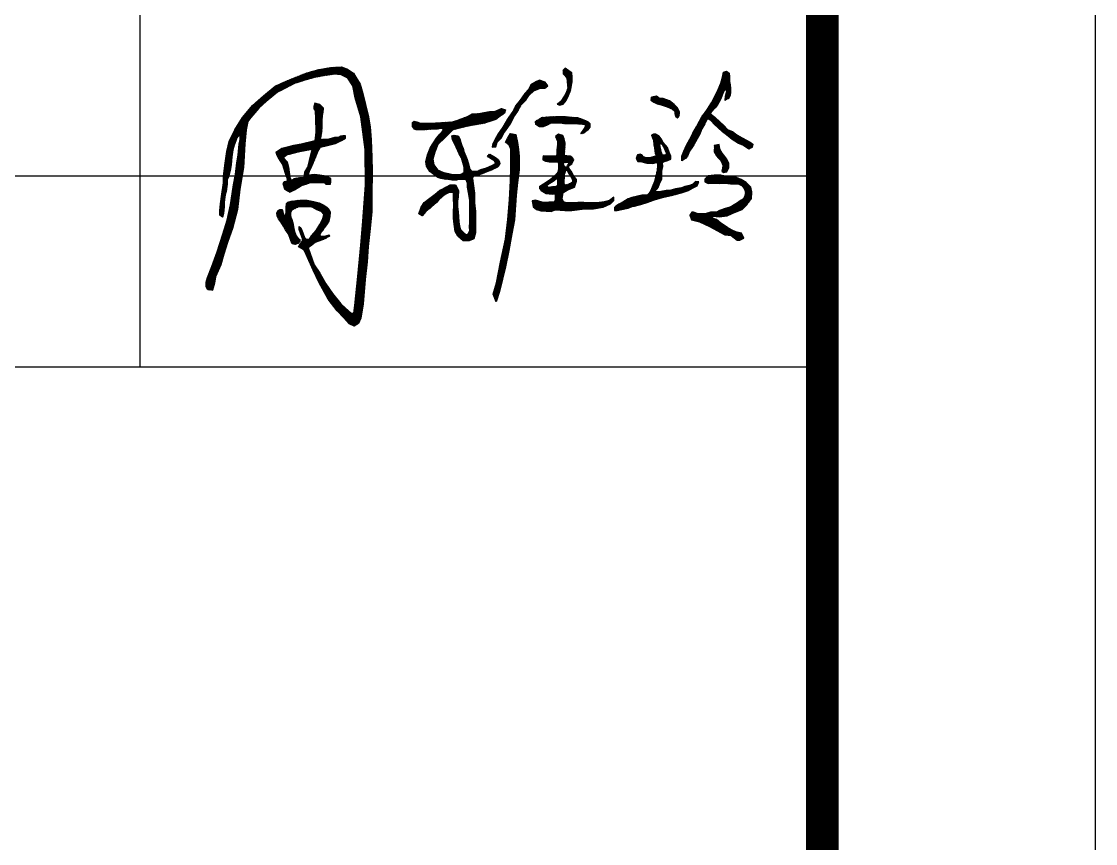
# Model space of a CAD drawing. Extents: x -441005 to 725361, y -182459 to 319313.
# Drawn here: x 369617 to 373550, y -175596 to -172585 of the extents above; entities that cross this region are included whole.
import ezdxf

# ---------------------------------------------------------------- set-up
doc = ezdxf.new("R2010")
doc.units = 0
doc.header["$LTSCALE"] = 100
doc.layers.get('0').update_dxf_attribs({"linetype": 'CONTINUOUS'})
doc.layers.add('图框', color=7, linetype='CONTINUOUS')
doc.layers.add('断面配筋', color=1, linetype='CONTINUOUS')

# ---------------------------------------------------------------- blocks, each defined once
blk = doc.blocks.new('A$C295D1345')
at = {"layer": '断面配筋'}
h = blk.add_hatch(dxfattribs=at)
h.set_pattern_fill('ANSI31', color=2, scale=15, style=0)
h.set_pattern_definition([(45, (-689543.8605, 1964705.4943), (-1.3258252147, 1.3258252147), [])])
h.paths.add_polyline_path([(1838.7, 551.2), (1826.7, 539.3), (1826.7, 529.8), (1838.7, 523), (1861, 524.7), (1881.5, 523.8), (1900.4, 524.7), (1920.1, 522.1), (1932.1, 522.1), (1948.3, 522.1), (1962.9, 514.4), (1972.3, 502.4), (1974.9, 490.5), (1972.3, 475.9), (1968, 467.4), (1957.7, 461.4), (1950, 455.4), (1924.3, 439.1), (1914.1, 435.7), (1900.4, 431.4), (1880.7, 424.6), (1868.7, 418.6), (1847.3, 417.7), (1831.8, 413.4), (1819, 411.7), (1801.9, 411.7), (1784.7, 417.7), (1778.7, 417.7), (1771, 406.6), (1777.9, 389.5), (1807, 382.6), (1843, 365.5), (1856.7, 358.6), (1899.5, 334.7), (1922.6, 332.1), (1944.9, 315.8), (1955.2, 315.8), (1969.7, 322.7), (1961.2, 341), (1940.6, 345.8), (1926.9, 351.8), (1909.8, 362.1), (1898.6, 368.9), (1884.9, 377.5), (1868.7, 391.2), (1855, 396.3), (1855.8, 404), (1878.9, 401.4), (1908.9, 404.9), (1926.9, 413.4), (1963.7, 428), (1980.9, 446), (1997.2, 468.2), (1998.9, 492.2), (1994.6, 510.2), (1977.5, 526.4), (1959.5, 538.4), (1933.8, 548.7), (1907.2, 548.7), (1884.9, 553.8), (1861, 553.8)])
h.paths.add_polyline_path([(1861.6, 657.2), (1861, 638.8), (1869.1, 624.6), (1875.9, 617.8), (1883.4, 608.9), (1887.5, 602.1), (1892.3, 590.6), (1891.6, 577), (1888.9, 568.8), (1894.3, 563.4), (1907.2, 566.1), (1914, 581), (1914, 596), (1906.5, 612.3), (1899.7, 621.8), (1889.5, 634.1), (1882.7, 647), (1880, 657.9), (1879.3, 666), (1860.3, 662.6)])
h.paths.add_polyline_path([(1900.4, 827.2), (1902.5, 842.8), (1907.2, 862.6), (1903.1, 869.4), (1896.3, 861.9), (1890.2, 846.9), (1885.4, 833.3), (1878, 819.7), (1872.5, 810.9), (1864.4, 800), (1850.7, 785.7), (1847.3, 778.9), (1863.7, 766), (1881.4, 749), (1895, 736.8), (1909.9, 721.1), (1927.6, 713.6), (1944, 702.1), (1963, 690.5), (1992.3, 674.9), (2001.8, 667.4), (2000.4, 655.8), (1987.5, 649), (1965.7, 663.3), (1950.1, 670.1), (1927, 684.4), (1905.9, 701.4), (1891.6, 712.3), (1874.6, 728.6), (1863.7, 738.1), (1848, 753.8), (1836.5, 761.9), (1833.3, 757.4), (1826.3, 742.2), (1816, 723.8), (1807.9, 704.1), (1798.4, 687.1), (1786.1, 665.4), (1778.6, 654.5), (1770.5, 642.2), (1763, 623.2), (1756.2, 615), (1742.6, 606.2), (1741.9, 623.9), (1750, 642.2), (1758.9, 663.3), (1771.1, 685.1), (1782, 707.5), (1796.3, 730.6), (1807.2, 751.7), (1816.7, 769.4), (1825.6, 780.3), (1836.5, 795.9), (1851.4, 818.4), (1863.7, 842.8), (1875.2, 868), (1884.8, 890.4), (1890.9, 912.9), (1895, 930.6), (1905.9, 934.6), (1916.1, 927.2), (1916.7, 914.2), (1917.4, 897.2), (1919.5, 885), (1920.8, 870.7), (1920.8, 857.8), (1918.8, 846.2), (1913.3, 833.3), (1907.9, 833.3)])
h.paths.add_polyline_path([(1659.9, 667.4), (1662.3, 656.8), (1663.8, 647.2), (1665.7, 640), (1667.6, 634.2), (1670.5, 628.9), (1677.3, 628), (1685, 628), (1686.4, 634.2), (1682.1, 642.9), (1680.2, 648.2), (1675.8, 657.8), (1672.9, 663.6), (1667.2, 668.4)], flags=16)
h.paths.add_polyline_path([(1649.3, 624.6), (1641.1, 621.7), (1624.3, 617.8), (1611.8, 617.8), (1602.1, 621.2), (1596.3, 628.4), (1589.1, 631.3), (1579.5, 628), (1575.1, 615.4), (1580.9, 603.4), (1591.5, 603.4), (1614.2, 598.1), (1625.7, 598.1), (1636.3, 596.7), (1648.9, 600.5), (1653.2, 598.1), (1653.2, 587.5), (1652.2, 572.1), (1649.3, 561), (1642.6, 530.2), (1633.9, 510), (1628.6, 497.5), (1622.4, 487.9), (1616.6, 482.1), (1595.4, 480.6), (1580, 476.8), (1559.7, 472), (1546.2, 466.7), (1529.9, 457.5), (1511.6, 447.9), (1501, 440.2), (1495.7, 435.4), (1495.7, 423.8), (1505.8, 423.8), (1522.6, 427.7), (1545.3, 432.5), (1560.7, 439.2), (1568.9, 439.7), (1595.4, 446.9), (1615.1, 453.7), (1642.6, 463.3), (1672, 472), (1704.7, 478.7), (1741.4, 488.8), (1766.4, 497.5), (1784.2, 507.1), (1798.2, 514.3), (1803, 526.4), (1804, 529.7), (1792.4, 530.7), (1782.3, 520.6), (1770.3, 516.3), (1753.4, 512.4), (1740.9, 507.1), (1719.2, 503.3), (1701.4, 499.4), (1684.5, 497.5), (1671, 495.6), (1658, 492.2), (1647.4, 492.2), (1642.1, 492.2), (1656.1, 509), (1659.9, 522.5), (1668.6, 539.9), (1669.1, 554.3), (1669.1, 569.7), (1672.5, 585.6), (1671.5, 599.6), (1678.7, 603.9), (1690.8, 607.3), (1701.4, 612.1), (1701.4, 623.1), (1696.5, 638.1), (1690.3, 654.9), (1674.4, 673.2), (1666.7, 686.7), (1657.5, 697.3), (1646.9, 704.5), (1638.3, 704.5), (1631.5, 699.7), (1634.4, 691), (1638.3, 681.4), (1640.2, 665.5), (1641.6, 656.4), (1643.1, 643.4), (1645, 633.3)])
h.paths.add_polyline_path([(1630.6, 839.5), (1629, 828.6), (1639.2, 820.8), (1651.6, 815.4), (1666.4, 811.5), (1688.9, 803.7), (1708.4, 795.2), (1716.1, 788.2), (1716.1, 779.7), (1718.5, 769.5), (1726.3, 763.3), (1733.1, 771.9), (1734, 785.9), (1727, 799.9), (1713.8, 813.1), (1696.7, 825.5), (1674.2, 834.1), (1660.9, 834.1), (1649.3, 842.6)])
h.paths.add_polyline_path([(1324, 600.1), (1316.3, 599.6), (1307.5, 597.9), (1308.9, 590.3), (1316.3, 583.6), (1320.1, 582), (1323.1, 588.9), (1327.9, 595.7), (1327.5, 600.4)], flags=16)
h.paths.add_polyline_path([(1288.2, 544), (1270.6, 530.8), (1253, 519.2), (1248, 514.3), (1253, 509.3), (1269.5, 512.1), (1278.8, 512.1), (1283.8, 513.7), (1288.2, 518.1), (1288.2, 525.3), (1287.7, 534.1)], flags=16)
h.paths.add_polyline_path([(1280.2, 695), (1286.5, 678.5), (1286.5, 662.8), (1284.9, 646.3), (1284.9, 633.8), (1283.4, 625.1), (1267.7, 623.6), (1250.4, 623.6), (1233.9, 624.4), (1233.2, 609.4), (1243.3, 604.8), (1256.7, 603.2), (1277.1, 602.4), (1289.6, 601.6), (1290.4, 592.2), (1290.4, 579.6), (1288.9, 565.5), (1278.7, 552.2), (1270, 545.9), (1257.5, 535.7), (1241.8, 524.7), (1230, 517.7), (1221.4, 511.4), (1221.4, 504.3), (1227.6, 497.3), (1244.9, 486.3), (1267.7, 483.9), (1278.7, 485.5), (1278.7, 471.4), (1277.9, 461.2), (1273.2, 454.9), (1255.1, 454.9), (1236.3, 454.1), (1226.8, 456.5), (1218.2, 458.1), (1206.4, 462), (1193.9, 459.6), (1197.8, 437.7), (1209.6, 428.2), (1226.1, 423.5), (1263.7, 420.4), (1278.7, 426.7), (1314, 424.3), (1339.9, 424.3), (1387, 430.6), (1419.2, 430.6), (1454.5, 436.9), (1481.2, 448.6), (1493, 461.2), (1493, 473), (1478, 461.2), (1458.4, 456.5), (1430.9, 452.6), (1400.3, 452.6), (1383.8, 453.3), (1361.9, 454.1), (1337.5, 452.6), (1320.3, 452.6), (1308.5, 455.7), (1303.8, 466.7), (1306.9, 483.9), (1306.9, 489.4), (1321.8, 498.8), (1349.3, 509.8), (1356.4, 531.8), (1356.4, 537.3), (1346.2, 550.6), (1337.5, 568.7), (1328.9, 579.6), (1328.9, 587.5), (1339.1, 595.3), (1346.2, 611), (1339.9, 619.7), (1333.6, 622.8), (1321, 625.1), (1313.2, 625.1), (1313.2, 636.1), (1315.6, 670.6), (1311.6, 687.1), (1306.1, 698.9), (1291.2, 703.6)])
h.paths.add_polyline_path([(1096.8, 675.2), (1103.9, 688.3), (1115, 706.4), (1134.1, 702.4), (1140.1, 673.2), (1144.2, 648), (1147.2, 621.9), (1146.2, 573.6), (1141.1, 527.3), (1136.1, 481), (1128.9, 389.9), (1119.9, 339.4), (1109, 278), (1096.4, 218.4), (1074.7, 128.1), (1062.1, 90.2), (1051.2, 117.3), (1063.9, 158.8), (1078.3, 234.6), (1096.4, 319.5), (1105.4, 391.7), (1110.9, 463.9), (1114.7, 533.4), (1116.5, 581.4), (1116.5, 618.7), (1116.5, 648.9), (1109.4, 664)])
h.paths.add_polyline_path([(1221.4, 731.1), (1207.8, 739.9), (1206.2, 750.3), (1229.4, 765.5), (1255.8, 767.9), (1281.4, 768.7), (1315.8, 768.7), (1338.1, 766.3), (1359.7, 764.7), (1374.1, 760.7), (1390.1, 753.5), (1398.9, 749.5), (1405.3, 743.1), (1405.3, 734.3), (1405.3, 729.5), (1396.5, 718.3), (1383.7, 707.9), (1372.5, 704.7), (1383.7, 721.5), (1389.3, 731.1), (1389.3, 738.3), (1378.9, 739.9), (1352.5, 741.5), (1329.3, 741.5), (1314.2, 741.5), (1294.2, 744.7), (1275, 743.9), (1262.2, 743.9), (1249.4, 737.5), (1234.2, 731.1)])
h.paths.add_polyline_path([(1314.8, 946), (1307.2, 938.4), (1307.2, 930.1), (1307.2, 925.1), (1315.4, 918.1), (1321.2, 908.6), (1322.4, 897.8), (1323.1, 885.7), (1324.3, 871.7), (1319.9, 859), (1313.5, 845.7), (1307.8, 836.8), (1300.2, 825.4), (1293.2, 819), (1286.2, 814), (1295.7, 810.2), (1307.2, 813.3), (1319.2, 827.9), (1327.5, 845.1), (1335.1, 863.5), (1340.2, 895.2), (1340.2, 913.6), (1338.9, 928.2), (1328.8, 936.5)])
h.paths.add_polyline_path([(1241.9, 894.9), (1220.7, 901.3), (1209.6, 896.7), (1189.3, 884.7), (1181, 867.2), (1167.1, 852.5), (1150.5, 828.5), (1133.9, 809.1), (1125.6, 790.7), (1103.5, 759.3), (1086.9, 729.8), (1070.3, 704.9), (1059.2, 685.6), (1050, 668), (1047.2, 656.1), (1061, 657.9), (1066.6, 674.5), (1081.3, 691.1), (1089.6, 705.9), (1096.1, 716), (1116.4, 744.6), (1126.5, 767.6), (1142.2, 787.9), (1153.3, 810), (1172.7, 831.2), (1181.9, 846), (1200.4, 862.6), (1224.3, 872.7), (1241, 872.7), (1251.1, 881)])
h.paths.add_polyline_path([(771.6, 749.3), (785.7, 743.7), (821.5, 743.7), (863.8, 746.5), (904.2, 749.3), (918.3, 754), (956.8, 768.1), (974.7, 778.4), (998.2, 779.4), (1038.6, 786.9), (1056.4, 786.9), (1081.8, 798.2), (1096.9, 793.5), (1092.8, 780.4), (1077.1, 770), (1061.1, 757.8), (1046.1, 753.1), (1019.8, 743.7), (958.7, 733.4), (903.2, 719.3), (876, 692), (848.7, 666.7), (837.4, 638.5), (830.9, 612.2), (834.6, 591.5), (847.8, 573.7), (866.6, 564.3), (902.3, 556.8), (932.4, 556.8), (945.5, 564.3), (945.5, 583.1), (935.2, 616.9), (926.7, 631.9), (916.4, 656.3), (902.3, 684.5), (900.1, 697.4), (908, 699.7), (922.8, 697.4), (928.8, 687.2), (932.5, 672.9), (936.2, 662.7), (941.3, 652.1), (944.5, 640), (951, 622.9), (956.1, 610.9), (959.3, 598.4), (963, 585), (965.4, 576.3), (972.3, 568.4), (993.6, 568.4), (1006.1, 574), (1027.3, 580.4), (1046.3, 588.7), (1059.7, 596.1), (1059.7, 600.3), (1056.5, 606.8), (1045.4, 612.3), (1034.7, 619.2), (1031, 624.8), (1038.9, 630.8), (1054.2, 621.6), (1060.2, 618.3), (1070.3, 610.9), (1074, 603.1), (1075.4, 594.7), (1071.7, 588.3), (1067.1, 583.2), (1062.5, 580.9), (1054.2, 576.7), (1044, 571.6), (1027.8, 566.1), (1013.5, 559.6), (1001, 555), (990.8, 552.2), (979.2, 549.5), (974.6, 544.4), (976, 541.1), (983.6, 488.2), (983.6, 452.5), (986.1, 421), (986.1, 389.5), (986.1, 343), (980.3, 320.6), (962.9, 313.1), (941.3, 313.1), (922.2, 330.6), (912.2, 347.2), (908.9, 373.7), (905.6, 396.1), (905.6, 417.7), (907.3, 445), (906.4, 467.4), (906.4, 481.5), (905.6, 490.6), (896.5, 490.6), (889.8, 490.6), (875.7, 483.2), (865.8, 475.7), (850.8, 461.6), (843.3, 454.2), (825.9, 437.6), (805.2, 421), (791.9, 404.4), (779.4, 411.9), (787.7, 436.7), (798.5, 454.2), (815.1, 465.8), (838.4, 484), (855, 498.1), (883.2, 512.2), (894, 518.8), (913.9, 518.8), (918.9, 509.7), (923.9, 496.5), (923, 474.1), (920.5, 459.1), (920.5, 438.4), (923, 417.7), (923.9, 402.7), (925.5, 382.8), (928, 367.1), (932.2, 354.6), (941.3, 345.5), (952.1, 335.5), (960.4, 338.9), (965.4, 349.6), (964.5, 364.6), (965.4, 382), (966.2, 406), (966.2, 428.4), (966.2, 460.8), (962, 484), (957.9, 509.7), (957.9, 524.7), (952.1, 537.1), (942.1, 537.9), (930.5, 537.9), (923.9, 537.9), (915.6, 535.4), (901.4, 535.4), (887.3, 537.9), (871.6, 538.8), (859.9, 542.1), (849.2, 544.6), (820, 566.6), (807.4, 586.4), (805.3, 604.2), (810.6, 628.2), (821, 652.2), (828.3, 664.7), (835.6, 676.2), (844, 688.8), (855.5, 704.4), (865.3, 714.7), (869.9, 720.4), (865, 724.4), (856.1, 724.4), (845.8, 721.9), (834.5, 721.9), (825.7, 721.9), (814.4, 720.9), (801.1, 719.9), (788.2, 719.9), (776.9, 719.3), (769.7, 719.3), (763, 721.9), (755.8, 731.7), (755.8, 747.1), (761.5, 751.2)])
h.paths.add_polyline_path([(388.4, 648.1), (342.7, 639.6), (294.5, 626.9), (283.5, 617.6), (296.8, 602), (301.3, 583), (303.8, 565.3), (306.3, 546.7), (311.4, 534.8), (324.1, 541.6), (342.7, 545.8), (351.2, 545.8), (358.8, 545.8), (361.3, 564.4), (372.3, 583), (378.2, 607.5)], flags=16)
h.paths.add_polyline_path([(428.8, 784.3), (430, 798.7), (416.8, 813), (398.9, 817.8), (394.7, 805.3), (394.7, 796.3), (399.5, 790.3), (399.5, 782.5), (401.3, 767), (401.3, 747.8), (402.5, 726.9), (402.5, 710.7), (398.3, 679), (348, 667.7), (319.9, 662.9), (296.5, 656.3), (277.9, 650.9), (261.2, 640.7), (255.8, 637.8), (257.6, 631.2), (262.4, 619.8), (270.2, 607.8), (279.7, 592.9), (285.1, 577.3), (288.7, 564.2), (293.5, 550.4), (296.5, 542), (296.5, 531.9), (285.7, 529.5), (281.5, 522.9), (286.9, 503.1), (297.7, 496.6), (307.3, 491.2), (323.4, 500.2), (349.2, 515.7), (367.1, 520.5), (381.5, 526.5), (395.9, 526.5), (412.6, 527.1), (425.8, 527.1), (432.4, 527.1), (439, 521.1), (443.8, 521.1), (455.1, 521.1), (456.9, 528.3), (456.9, 541.4), (449.2, 545.6), (432.4, 551), (416.2, 554), (398.9, 555.8), (373.7, 553.4), (378.5, 568.4), (387.5, 586.3), (397.7, 610.2), (410.8, 642.5), (418.6, 656.9), (440.2, 661.1), (473.7, 669.5), (496.5, 680.2), (510.8, 689.8), (510.8, 697.6), (501.2, 697.6), (492.9, 696.4), (483.9, 691.6), (470.7, 691.6), (449.2, 685.6), (426.4, 685), (419.4, 683.5), (424.4, 712.4), (425.6, 734.8), (425.6, 755.1), (426.2, 772.1)], flags=17)
h.paths.add_polyline_path([(23.8, 132), (6.6, 133.4), (0, 144.6), (0, 161.4), (5.6, 179.2), (21.5, 219.5), (41.2, 272.8), (60.9, 337.4), (76.8, 388.9), (89.9, 445), (101, 518.4), (107.7, 556), (112.6, 599), (117.6, 627.1), (120.9, 667.3), (124.6, 683.9), (124.6, 695.3), (122, 697.8), (116.8, 696), (112.8, 690.8), (108.8, 679.6), (102.7, 663.2), (97.9, 647), (94.5, 620.5), (92, 591.8), (87.9, 571.4), (81.7, 546.3), (77.6, 537.1), (77.6, 520.7), (73.5, 494.1), (69.4, 481.3), (65.9, 454.9), (65.9, 438.1), (63.9, 413.6), (60.7, 400.1), (51, 407.8), (51, 424.6), (53, 449.1), (57.5, 483.9), (63.3, 525.1), (63.3, 549.6), (70.4, 597.3), (75.5, 640.4), (85.2, 676.5), (105.2, 720.3), (133.1, 764.7), (170.1, 808.7), (210.6, 844.5), (253.4, 880.4), (299.7, 901.2), (366.8, 927.8), (413.1, 940.5), (457.3, 948.4), (495.5, 950.1), (518.3, 942.7), (539.9, 927.9), (549, 912.6), (563.8, 887), (573.5, 853.4), (594.5, 767.3), (600.7, 730.5), (604.8, 683.6), (606.9, 620), (608.2, 568.5), (606.9, 479.8), (606.9, 419.4), (599.3, 347.8), (593.9, 291.9), (589.4, 236), (583.1, 171), (575.2, 82.9), (566.2, 29.5), (558.2, 10.2), (542.3, 0), (524.1, 9.1), (504.8, 30.7), (479.8, 56.8), (446.9, 99.9), (412.8, 161.2), (392.4, 205.5), (366.2, 263.4), (359.4, 279.3), (349.2, 284.6), (338, 291.3), (344.9, 302.7), (353.7, 312.5), (353.7, 321.5), (347, 337.1), (340.8, 354.4), (340.8, 365.6), (347.5, 361.1), (354.2, 342.1), (360.9, 324.8), (366.5, 319.2), (378.8, 319.2), (386.1, 331), (403.4, 350.5), (416.8, 372.9), (428, 394.1), (431.4, 409.7), (421.3, 420.3), (406.2, 427), (388.9, 436.5), (369.8, 438.2), (355.3, 438.2), (339.6, 438.2), (327.1, 432.3), (314.5, 426.1), (308.7, 415.5), (308.7, 406.9), (311, 400.2), (314.1, 390.8), (317.3, 379.1), (321.2, 358.3), (324.7, 343.4), (330.2, 332), (336.9, 322.2), (343.2, 318.3), (343.9, 312.1), (335.7, 303.8), (326.7, 299.5), (314.9, 302.3), (310.6, 314), (306.7, 325.8), (300.8, 339.5), (291, 354), (283.6, 366.5), (273.4, 382.2), (265.5, 393.9), (260, 404.5), (259.7, 415.9), (264.4, 424.9), (270.2, 427.6), (276.9, 427.6), (280.4, 423.7), (282.8, 414.7), (285.5, 406.9), (292.2, 405.3), (293.9, 422.6), (293.9, 433.7), (294.2, 449.9), (299.8, 455.1), (311.2, 457.9), (324.7, 460.3), (344.4, 462.7), (370.4, 462), (395, 456.9), (414, 452.7), (428.6, 445.4), (441.7, 436.4), (449, 429.5), (454.5, 418.1), (453.2, 402.9), (449.7, 385.6), (441.4, 372.1), (432.7, 360.3), (427.9, 351.3), (421.6, 344.4), (417.1, 336.8), (418.2, 331.6), (424.1, 329.9), (433.1, 329.9), (442.8, 332.3), (451.1, 335.1), (451.8, 329.9), (445.2, 326.4), (437.9, 321.9), (426.5, 317.4), (399.5, 307), (387, 297), (373.9, 288), (395.8, 225.3), (416.3, 194.8), (438, 155.1), (462.9, 119.7), (493.3, 82.3), (508.9, 67.4), (530.8, 47.9), (540.9, 48.3), (545.3, 76.8), (555.2, 182.1), (566.2, 297.7), (574.1, 385.4), (584.4, 517.7), (582.1, 648.4), (567.3, 768), (546.2, 837.4), (537.5, 880.7), (518.7, 908.9), (495.2, 921.9), (470.9, 923.7), (436.1, 918.5), (401.3, 912.4), (370, 904.5), (326.5, 890.6), (262.2, 857.6), (220.5, 823.7), (193.5, 799.4), (164, 765.5), (152.7, 750.8), (147.4, 719.5), (142.2, 669.1), (136.7, 581.6), (123.6, 502.9), (115.5, 428.3), (97.2, 358.7), (78.8, 307.5), (65.3, 264.1), (53.7, 225.4), (34.3, 181), (31.4, 157.8)])
edge = h.paths.add_edge_path(flags=16)
edge.add_line((1317.9, 572.1), (1313.5, 562.7))
edge.add_line((1313.5, 562.7), (1311.3, 555.6))
edge.add_line((1311.3, 555.6), (1310.8, 543.5))
edge.add_line((1310.8, 543.5), (1310.2, 535.8))
edge.add_line((1310.2, 535.8), (1310.2, 528))
edge.add_line((1310.2, 528), (1310.2, 522.5))
edge.add_line((1310.2, 522.5), (1313, 518.7))
edge.add_line((1313, 518.7), (1324.6, 519.8))
edge.add_line((1324.6, 519.8), (1336.7, 525.3))
edge.add_line((1336.7, 525.3), (1343.3, 530.8))
edge.add_line((1343.3, 530.8), (1341.6, 540.2))
edge.add_line((1341.6, 540.2), (1334.5, 552.8))
edge.add_line((1334.5, 552.8), (1328.4, 561.1))
edge.add_line((1328.4, 561.1), (1323.5, 569.9))
edge.add_line((1323.5, 569.9), (1318.1, 572.4))
at = {"layer": '断面配筋', "color": 2}
for points in [[(23.8, 132), (6.6, 133.4), (0, 144.6), (0, 161.4), (5.6, 179.2), (21.5, 219.5), (41.2, 272.8), (60.9, 337.4), (76.8, 388.9), (89.9, 445), (101, 518.4), (107.7, 556), (112.6, 599), (117.6, 627.1), (120.9, 667.3), (124.6, 683.9), (124.6, 695.3), (122, 697.8), (116.8, 696), (112.8, 690.8), (108.8, 679.6), (102.7, 663.2), (97.9, 647), (94.5, 620.5), (92, 591.8), (87.9, 571.4), (81.7, 546.3), (77.6, 537.1), (77.6, 520.7), (73.5, 494.1), (69.4, 481.3), (65.9, 454.9), (65.9, 438.1), (63.9, 413.6), (60.7, 400.1), (51, 407.8), (51, 424.6), (53, 449.1), (57.5, 483.9), (63.3, 525.1), (63.3, 549.6), (70.4, 597.3), (75.5, 640.4), (85.2, 676.5), (105.2, 720.3), (133.1, 764.7), (170.1, 808.7), (210.6, 844.5), (253.4, 880.4), (299.7, 901.2), (366.8, 927.8), (413.1, 940.5), (457.3, 948.4), (495.5, 950.1), (518.3, 942.7), (539.9, 927.9), (549, 912.6), (563.8, 887), (573.5, 853.4), (594.5, 767.3), (600.7, 730.5), (604.8, 683.6), (606.9, 620), (608.2, 568.5), (606.9, 479.8), (606.9, 419.4), (599.3, 347.8), (593.9, 291.9), (589.4, 236), (583.1, 171), (575.2, 82.9), (566.2, 29.5), (558.2, 10.2), (542.3, 0), (524.1, 9.1), (504.8, 30.7), (479.8, 56.8), (446.9, 99.9), (412.8, 161.2), (392.4, 205.5), (366.2, 263.4), (359.4, 279.3), (349.2, 284.6), (338, 291.3), (344.9, 302.7), (353.7, 312.5), (353.7, 321.5), (347, 337.1), (340.8, 354.4), (340.8, 365.6), (347.5, 361.1), (354.2, 342.1), (360.9, 324.8), (366.5, 319.2), (378.8, 319.2), (386.1, 331), (403.4, 350.5), (416.8, 372.9), (428, 394.1), (431.4, 409.7), (421.3, 420.3), (406.2, 427), (388.9, 436.5), (369.8, 438.2), (355.3, 438.2), (339.6, 438.2), (327.1, 432.3), (314.5, 426.1), (308.7, 415.5), (308.7, 406.9), (311, 400.2), (314.1, 390.8), (317.3, 379.1), (321.2, 358.3), (324.7, 343.4), (330.2, 332), (336.9, 322.2), (343.2, 318.3), (343.9, 312.1), (335.7, 303.8), (326.7, 299.5), (314.9, 302.3), (310.6, 314), (306.7, 325.8), (300.8, 339.5), (291, 354), (283.6, 366.5), (273.4, 382.2), (265.5, 393.9), (260, 404.5), (259.7, 415.9), (264.4, 424.9), (270.2, 427.6), (276.9, 427.6), (280.4, 423.7), (282.8, 414.7), (285.5, 406.9), (292.2, 405.3), (292.2, 405.3), (293.9, 422.6), (293.9, 433.7), (294.2, 449.9), (299.8, 455.1), (311.2, 457.9), (324.7, 460.3), (344.4, 462.7), (370.4, 462), (395, 456.9), (414, 452.7), (428.6, 445.4), (441.7, 436.4), (449, 429.5), (454.5, 418.1), (453.2, 402.9), (449.7, 385.6), (441.4, 372.1), (432.7, 360.3), (427.9, 351.3), (421.6, 344.4), (417.1, 336.8), (418.2, 331.6), (424.1, 329.9), (433.1, 329.9), (442.8, 332.3), (451.1, 335.1), (451.8, 329.9), (445.2, 326.4), (437.9, 321.9), (426.5, 317.4), (399.5, 307), (387, 297), (373.9, 288), (395.8, 225.3), (416.3, 194.8), (438, 155.1), (462.9, 119.7), (493.3, 82.3), (508.9, 67.4), (530.8, 47.9), (540.9, 48.3), (545.3, 76.8), (555.2, 182.1), (566.2, 297.7), (574.1, 385.4), (584.4, 517.7), (582.1, 648.4), (567.3, 768), (546.2, 837.4), (537.5, 880.7), (518.7, 908.9), (495.2, 921.9), (470.9, 923.7), (436.1, 918.5), (401.3, 912.4), (370, 904.5), (326.5, 890.6), (262.2, 857.6), (220.5, 823.7), (193.5, 799.4), (164, 765.5), (152.7, 750.8), (147.4, 719.5), (142.2, 669.1), (136.7, 581.6), (123.6, 502.9), (115.5, 428.3), (97.2, 358.7), (78.8, 307.5), (65.3, 264.1), (53.7, 225.4), (34.3, 181), (31.4, 157.8)], [(1314.8, 946), (1307.2, 938.4), (1307.2, 930.1), (1307.2, 925.1), (1315.4, 918.1), (1321.2, 908.6), (1322.4, 897.8), (1323.1, 885.7), (1324.3, 871.7), (1319.9, 859), (1313.5, 845.7), (1307.8, 836.8), (1300.2, 825.4), (1293.2, 819), (1286.2, 814), (1295.7, 810.2), (1307.2, 813.3), (1319.2, 827.9), (1327.5, 845.1), (1335.1, 863.5), (1340.2, 895.2), (1340.2, 913.6), (1338.9, 928.2), (1328.8, 936.5)], [(1630.6, 839.5), (1629, 828.6), (1639.2, 820.8), (1651.6, 815.4), (1666.4, 811.5), (1688.9, 803.7), (1708.4, 795.2), (1716.1, 788.2), (1716.1, 779.7), (1718.5, 769.5), (1726.3, 763.3), (1733.1, 771.9), (1734, 785.9), (1727, 799.9), (1713.8, 813.1), (1696.7, 825.5), (1674.2, 834.1), (1660.9, 834.1), (1649.3, 842.6)], [(428.8, 784.3), (430, 798.7), (416.8, 813), (398.9, 817.8), (394.7, 805.3), (394.7, 796.3), (399.5, 790.3), (399.5, 782.5), (401.3, 767), (401.3, 747.8), (402.5, 726.9), (402.5, 710.7), (398.3, 679), (348, 667.7), (319.9, 662.9), (296.5, 656.3), (277.9, 650.9), (261.2, 640.7), (255.8, 637.8), (257.6, 631.2), (262.4, 619.8), (270.2, 607.8), (279.7, 592.9), (285.1, 577.3), (288.7, 564.2), (293.5, 550.4), (296.5, 542), (296.5, 531.9), (285.7, 529.5), (281.5, 522.9), (286.9, 503.1), (297.7, 496.6), (307.3, 491.2), (323.4, 500.2), (349.2, 515.7), (367.1, 520.5), (381.5, 526.5), (395.9, 526.5), (412.6, 527.1), (425.8, 527.1), (432.4, 527.1), (439, 521.1), (443.8, 521.1), (455.1, 521.1), (456.9, 528.3), (456.9, 541.4), (449.2, 545.6), (432.4, 551), (416.2, 554), (398.9, 555.8), (373.7, 553.4), (378.5, 568.4), (387.5, 586.3), (397.7, 610.2), (410.8, 642.5), (418.6, 656.9), (440.2, 661.1), (473.7, 669.5), (496.5, 680.2), (510.8, 689.8), (510.8, 697.6), (501.2, 697.6), (492.9, 696.4), (483.9, 691.6), (470.7, 691.6), (449.2, 685.6), (426.4, 685), (419.4, 683.5), (424.4, 712.4), (425.6, 734.8), (425.6, 755.1), (426.2, 772.1)], [(771.6, 749.3), (785.7, 743.7), (821.5, 743.7), (863.8, 746.5), (904.2, 749.3), (918.3, 754), (956.8, 768.1), (974.7, 778.4), (998.2, 779.4), (1038.6, 786.9), (1056.4, 786.9), (1081.8, 798.2), (1096.9, 793.5), (1092.8, 780.4), (1077.1, 770), (1061.1, 757.8), (1046.1, 753.1), (1019.8, 743.7), (958.7, 733.4), (903.2, 719.3), (876, 692), (848.7, 666.7), (837.4, 638.5), (830.9, 612.2), (834.6, 591.5), (847.8, 573.7), (866.6, 564.3), (902.3, 556.8), (932.4, 556.8), (945.5, 564.3), (945.5, 583.1), (935.2, 616.9), (926.7, 631.9), (916.4, 656.3), (902.3, 684.5), (900.1, 697.4), (908, 699.7), (922.8, 697.4), (928.8, 687.2), (932.5, 672.9), (936.2, 662.7), (941.3, 652.1), (944.5, 640), (951, 622.9), (956.1, 610.9), (959.3, 598.4), (963, 585), (965.4, 576.3), (972.3, 568.4), (993.6, 568.4), (1006.1, 574), (1027.3, 580.4), (1046.3, 588.7), (1059.7, 596.1), (1059.7, 600.3), (1056.5, 606.8), (1045.4, 612.3), (1034.7, 619.2), (1031, 624.8), (1038.9, 630.8), (1054.2, 621.6), (1060.2, 618.3), (1070.3, 610.9), (1074, 603.1), (1075.4, 594.7), (1071.7, 588.3), (1067.1, 583.2), (1062.5, 580.9), (1054.2, 576.7), (1044, 571.6), (1027.8, 566.1), (1013.5, 559.6), (1001, 555), (990.8, 552.2), (979.2, 549.5), (974.6, 544.4), (976, 541.1), (983.6, 488.2), (983.6, 452.5), (986.1, 421), (986.1, 389.5), (986.1, 343), (980.3, 320.6), (962.9, 313.1), (941.3, 313.1), (922.2, 330.6), (912.2, 347.2), (908.9, 373.7), (905.6, 396.1), (905.6, 417.7), (907.3, 445), (906.4, 467.4), (906.4, 481.5), (905.6, 490.6), (896.5, 490.6), (889.8, 490.6), (875.7, 483.2), (865.8, 475.7), (850.8, 461.6), (843.3, 454.2), (825.9, 437.6), (805.2, 421), (791.9, 404.4), (779.4, 411.9), (787.7, 436.7), (798.5, 454.2), (815.1, 465.8), (838.4, 484), (855, 498.1), (883.2, 512.2), (894, 518.8), (913.9, 518.8), (918.9, 509.7), (923.9, 496.5), (923, 474.1), (920.5, 459.1), (920.5, 438.4), (923, 417.7), (923.9, 402.7), (925.5, 382.8), (928, 367.1), (932.2, 354.6), (941.3, 345.5), (952.1, 335.5), (960.4, 338.9), (965.4, 349.6), (964.5, 364.6), (965.4, 382), (966.2, 406), (966.2, 428.4), (966.2, 460.8), (962, 484), (957.9, 509.7), (957.9, 524.7), (952.1, 537.1), (952.1, 537.1), (942.1, 537.9), (930.5, 537.9), (923.9, 537.9), (915.6, 535.4), (901.4, 535.4), (887.3, 537.9), (871.6, 538.8), (859.9, 542.1), (849.2, 544.6), (820, 566.6), (807.4, 586.4), (805.3, 604.2), (810.6, 628.2), (821, 652.2), (828.3, 664.7), (835.6, 676.2), (844, 688.8), (855.5, 704.4), (865.3, 714.7), (869.9, 720.4), (865, 724.4), (856.1, 724.4), (845.8, 721.9), (834.5, 721.9), (825.7, 721.9), (814.4, 720.9), (801.1, 719.9), (788.2, 719.9), (776.9, 719.3), (769.7, 719.3), (763, 721.9), (755.8, 731.7), (755.8, 747.1), (761.5, 751.2)], [(1221.4, 731.1), (1207.8, 739.9), (1206.2, 750.3), (1229.4, 765.5), (1255.8, 767.9), (1281.4, 768.7), (1315.8, 768.7), (1338.1, 766.3), (1359.7, 764.7), (1374.1, 760.7), (1390.1, 753.5), (1398.9, 749.5), (1398.9, 749.5), (1405.3, 743.1), (1405.3, 734.3), (1405.3, 729.5), (1396.5, 718.3), (1383.7, 707.9), (1372.5, 704.7), (1383.7, 721.5), (1389.3, 731.1), (1389.3, 738.3), (1378.9, 739.9), (1352.5, 741.5), (1329.3, 741.5), (1314.2, 741.5), (1294.2, 744.7), (1275, 743.9), (1262.2, 743.9), (1249.4, 737.5), (1234.2, 731.1)], [(1096.8, 675.2), (1103.9, 688.3), (1115, 706.4), (1134.1, 702.4), (1140.1, 673.2), (1144.2, 648), (1147.2, 621.9), (1146.2, 573.6), (1141.1, 527.3), (1136.1, 481), (1128.9, 389.9), (1119.9, 339.4), (1109, 278), (1096.4, 218.4), (1074.7, 128.1), (1062.1, 90.2), (1051.2, 117.3), (1063.9, 158.8), (1078.3, 234.6), (1096.4, 319.5), (1105.4, 391.7), (1110.9, 463.9), (1114.7, 533.4), (1116.5, 581.4), (1116.5, 618.7), (1116.5, 648.9), (1109.4, 664)], [(1280.2, 695), (1286.5, 678.5), (1286.5, 662.8), (1284.9, 646.3), (1284.9, 633.8), (1283.4, 625.1), (1267.7, 623.6), (1250.4, 623.6), (1233.9, 624.4), (1233.2, 609.4), (1243.3, 604.8), (1256.7, 603.2), (1277.1, 602.4), (1289.6, 601.6), (1290.4, 592.2), (1290.4, 579.6), (1288.9, 565.5), (1278.7, 552.2), (1270, 545.9), (1257.5, 535.7), (1241.8, 524.7), (1230, 517.7), (1221.4, 511.4), (1221.4, 504.3), (1227.6, 497.3), (1244.9, 486.3), (1267.7, 483.9), (1278.7, 485.5), (1278.7, 471.4), (1277.9, 461.2), (1273.2, 454.9), (1255.1, 454.9), (1236.3, 454.1), (1226.8, 456.5), (1218.2, 458.1), (1206.4, 462), (1193.9, 459.6), (1193.9, 459.6), (1197.8, 437.7), (1209.6, 428.2), (1226.1, 423.5), (1263.7, 420.4), (1278.7, 426.7), (1314, 424.3), (1339.9, 424.3), (1387, 430.6), (1419.2, 430.6), (1454.5, 436.9), (1481.2, 448.6), (1493, 461.2), (1493, 473), (1478, 461.2), (1458.4, 456.5), (1430.9, 452.6), (1400.3, 452.6), (1383.8, 453.3), (1361.9, 454.1), (1337.5, 452.6), (1320.3, 452.6), (1308.5, 455.7), (1303.8, 466.7), (1306.9, 483.9), (1306.9, 489.4), (1321.8, 498.8), (1349.3, 509.8), (1356.4, 531.8), (1356.4, 537.3), (1346.2, 550.6), (1337.5, 568.7), (1328.9, 579.6), (1328.9, 587.5), (1339.1, 595.3), (1346.2, 611), (1339.9, 619.7), (1333.6, 622.8), (1321, 625.1), (1321, 625.1), (1313.2, 625.1), (1313.2, 636.1), (1315.6, 670.6), (1311.6, 687.1), (1306.1, 698.9), (1291.2, 703.6)], [(1649.3, 624.6), (1641.1, 621.7), (1624.3, 617.8), (1611.8, 617.8), (1602.1, 621.2), (1596.3, 628.4), (1589.1, 631.3), (1579.5, 628), (1575.1, 615.4), (1580.9, 603.4), (1591.5, 603.4), (1614.2, 598.1), (1625.7, 598.1), (1636.3, 596.7), (1648.9, 600.5), (1653.2, 598.1), (1653.2, 587.5), (1652.2, 572.1), (1649.3, 561), (1642.6, 530.2), (1633.9, 510), (1628.6, 497.5), (1622.4, 487.9), (1616.6, 482.1), (1595.4, 480.6), (1580, 476.8), (1559.7, 472), (1546.2, 466.7), (1529.9, 457.5), (1511.6, 447.9), (1501, 440.2), (1495.7, 435.4), (1495.7, 423.8), (1505.8, 423.8), (1522.6, 427.7), (1545.3, 432.5), (1560.7, 439.2), (1568.9, 439.7), (1595.4, 446.9), (1615.1, 453.7), (1642.6, 463.3), (1672, 472), (1704.7, 478.7), (1741.4, 488.8), (1766.4, 497.5), (1784.2, 507.1), (1798.2, 514.3), (1803, 526.4), (1804, 529.7), (1804, 529.7), (1792.4, 530.7), (1782.3, 520.6), (1770.3, 516.3), (1753.4, 512.4), (1740.9, 507.1), (1719.2, 503.3), (1701.4, 499.4), (1684.5, 497.5), (1671, 495.6), (1658, 492.2), (1647.4, 492.2), (1642.1, 492.2), (1656.1, 509), (1659.9, 522.5), (1668.6, 539.9), (1669.1, 554.3), (1669.1, 569.7), (1672.5, 585.6), (1671.5, 599.6), (1678.7, 603.9), (1690.8, 607.3), (1701.4, 612.1), (1701.4, 623.1), (1696.5, 638.1), (1690.3, 654.9), (1674.4, 673.2), (1666.7, 686.7), (1657.5, 697.3), (1646.9, 704.5), (1638.3, 704.5), (1631.5, 699.7), (1634.4, 691), (1638.3, 681.4), (1640.2, 665.5), (1641.6, 656.4), (1643.1, 643.4), (1645, 633.3)], [(1861.6, 657.2), (1861, 638.8), (1869.1, 624.6), (1875.9, 617.8), (1883.4, 608.9), (1887.5, 602.1), (1892.3, 590.6), (1891.6, 577), (1888.9, 568.8), (1894.3, 563.4), (1907.2, 566.1), (1914, 581), (1914, 596), (1906.5, 612.3), (1899.7, 621.8), (1889.5, 634.1), (1882.7, 647), (1880, 657.9), (1879.3, 666), (1860.3, 662.6)], [(1324, 600.1), (1316.3, 599.6), (1307.5, 597.9), (1308.9, 590.3), (1316.3, 583.6), (1320.1, 582), (1323.1, 588.9), (1327.9, 595.7), (1327.5, 600.4)], [(1838.7, 551.2), (1826.7, 539.3), (1826.7, 529.8), (1838.7, 523), (1861, 524.7), (1881.5, 523.8), (1900.4, 524.7), (1920.1, 522.1), (1932.1, 522.1), (1948.3, 522.1), (1962.9, 514.4), (1972.3, 502.4), (1974.9, 490.5), (1972.3, 475.9), (1968, 467.4), (1957.7, 461.4), (1950, 455.4), (1950, 455.4), (1924.3, 439.1), (1914.1, 435.7), (1900.4, 431.4), (1880.7, 424.6), (1868.7, 418.6), (1847.3, 417.7), (1831.8, 413.4), (1819, 411.7), (1801.9, 411.7), (1784.7, 417.7), (1778.7, 417.7), (1771, 406.6), (1777.9, 389.5), (1807, 382.6), (1843, 365.5), (1856.7, 358.6), (1899.5, 334.7), (1922.6, 332.1), (1944.9, 315.8), (1955.2, 315.8), (1969.7, 322.7), (1961.2, 341), (1940.6, 345.8), (1926.9, 351.8), (1909.8, 362.1), (1898.6, 368.9), (1884.9, 377.5), (1868.7, 391.2), (1855, 396.3), (1855.8, 404), (1878.9, 401.4), (1908.9, 404.9), (1926.9, 413.4), (1963.7, 428), (1980.9, 446), (1997.2, 468.2), (1998.9, 492.2), (1994.6, 510.2), (1977.5, 526.4), (1959.5, 538.4), (1933.8, 548.7), (1907.2, 548.7), (1884.9, 553.8), (1861, 553.8)], [(1288.2, 544), (1270.6, 530.8), (1253, 519.2), (1248, 514.3), (1253, 509.3), (1269.5, 512.1), (1278.8, 512.1), (1283.8, 513.7), (1288.2, 518.1), (1288.2, 525.3), (1287.7, 534.1)]]:
    blk.add_lwpolyline(points, close=True, dxfattribs=at)
for points in [[(1900.4, 827.2), (1902.5, 842.8), (1907.2, 862.6), (1903.1, 869.4), (1896.3, 861.9), (1890.2, 846.9), (1885.4, 833.3), (1878, 819.7), (1872.5, 810.9), (1864.4, 800), (1850.7, 785.7), (1847.3, 778.9), (1863.7, 766), (1881.4, 749), (1895, 736.8), (1909.9, 721.1), (1927.6, 713.6), (1944, 702.1), (1963, 690.5), (1992.3, 674.9), (2001.8, 667.4), (2000.4, 655.8), (1987.5, 649), (1965.7, 663.3), (1950.1, 670.1), (1927, 684.4), (1905.9, 701.4), (1891.6, 712.3), (1874.6, 728.6), (1863.7, 738.1), (1848, 753.8), (1836.5, 761.9), (1833.3, 757.4), (1826.3, 742.2), (1816, 723.8), (1807.9, 704.1), (1798.4, 687.1), (1786.1, 665.4), (1778.6, 654.5), (1770.5, 642.2), (1763, 623.2), (1756.2, 615), (1742.6, 606.2), (1741.9, 623.9), (1750, 642.2), (1758.9, 663.3), (1771.1, 685.1), (1782, 707.5), (1796.3, 730.6), (1807.2, 751.7), (1816.7, 769.4), (1825.6, 780.3), (1836.5, 795.9), (1851.4, 818.4), (1863.7, 842.8), (1875.2, 868), (1884.8, 890.4), (1890.9, 912.9), (1895, 930.6), (1905.9, 934.6), (1916.1, 927.2), (1916.7, 914.2), (1917.4, 897.2), (1919.5, 885), (1920.8, 870.7), (1920.8, 857.8), (1918.8, 846.2), (1913.3, 833.3), (1907.9, 833.3), (1900.4, 827.2)], [(1241.9, 894.9), (1220.7, 901.3), (1209.6, 896.7), (1189.3, 884.7), (1181, 867.2), (1167.1, 852.5), (1150.5, 828.5), (1133.9, 809.1), (1125.6, 790.7), (1103.5, 759.3), (1086.9, 729.8), (1070.3, 704.9), (1059.2, 685.6), (1050, 668), (1047.2, 656.1), (1061, 657.9), (1066.6, 674.5), (1081.3, 691.1), (1089.6, 705.9), (1096.1, 716), (1116.4, 744.6), (1126.5, 767.6), (1142.2, 787.9), (1153.3, 810), (1172.7, 831.2), (1181.9, 846), (1200.4, 862.6), (1224.3, 872.7), (1241, 872.7), (1251.1, 881), (1241.9, 894.9)], [(388.4, 648.1), (342.7, 639.6), (294.5, 626.9), (283.5, 617.6), (296.8, 602), (301.3, 583), (303.8, 565.3), (306.3, 546.7), (311.4, 534.8), (324.1, 541.6), (342.7, 545.8), (351.2, 545.8), (358.8, 545.8), (361.3, 564.4), (372.3, 583), (378.2, 607.5), (388.4, 648.1)], [(1659.9, 667.4), (1662.3, 656.8), (1663.8, 647.2), (1665.7, 640), (1667.6, 634.2), (1667.6, 634.2), (1670.5, 628.9), (1677.3, 628), (1685, 628), (1685, 628), (1686.4, 634.2), (1682.1, 642.9), (1680.2, 648.2), (1675.8, 657.8), (1672.9, 663.6), (1667.2, 668.4), (1659.9, 667.4)], [(1317.9, 572.1), (1313.5, 562.7), (1311.3, 555.6), (1310.8, 543.5), (1310.2, 535.8), (1310.2, 528), (1310.2, 522.5), (1313, 518.7), (1324.6, 519.8), (1336.7, 525.3), (1343.3, 530.8), (1341.6, 540.2), (1334.5, 552.8), (1328.4, 561.1), (1323.5, 569.9), (1318.1, 572.4)]]:
    blk.add_lwpolyline(points, dxfattribs=at)
blk = doc.blocks.new('A2+1_2')
at = {"layer": '图框'}
for p, q in [((85600, 12000), (85600, 7100)), ((81100, 7800), (88100, 7800)), ((81100, 7100), (88100, 7100))]:
    blk.add_line(p, q, dxfattribs=at)
blk.add_lwpolyline([(0, 0), (89100, 0), (89100, 42000), (0, 42000)], close=True, dxfattribs=at)
at = {"layer": '图框', "const_width": 120}
blk.add_lwpolyline([(2500, 1000), (88100, 1000), (88100, 41000), (2500, 41000)], close=True, dxfattribs=at)
at = {"layer": '断面配筋'}
blk.add_blockref('A$C295D1345', (85842.8, 7248.6), dxfattribs=at)

msp = doc.modelspace()

# ---------------------------------------------------------------- block references
msp.add_blockref('A2+1_2', (284450, -180950))

doc.saveas('drawing.dxf')
